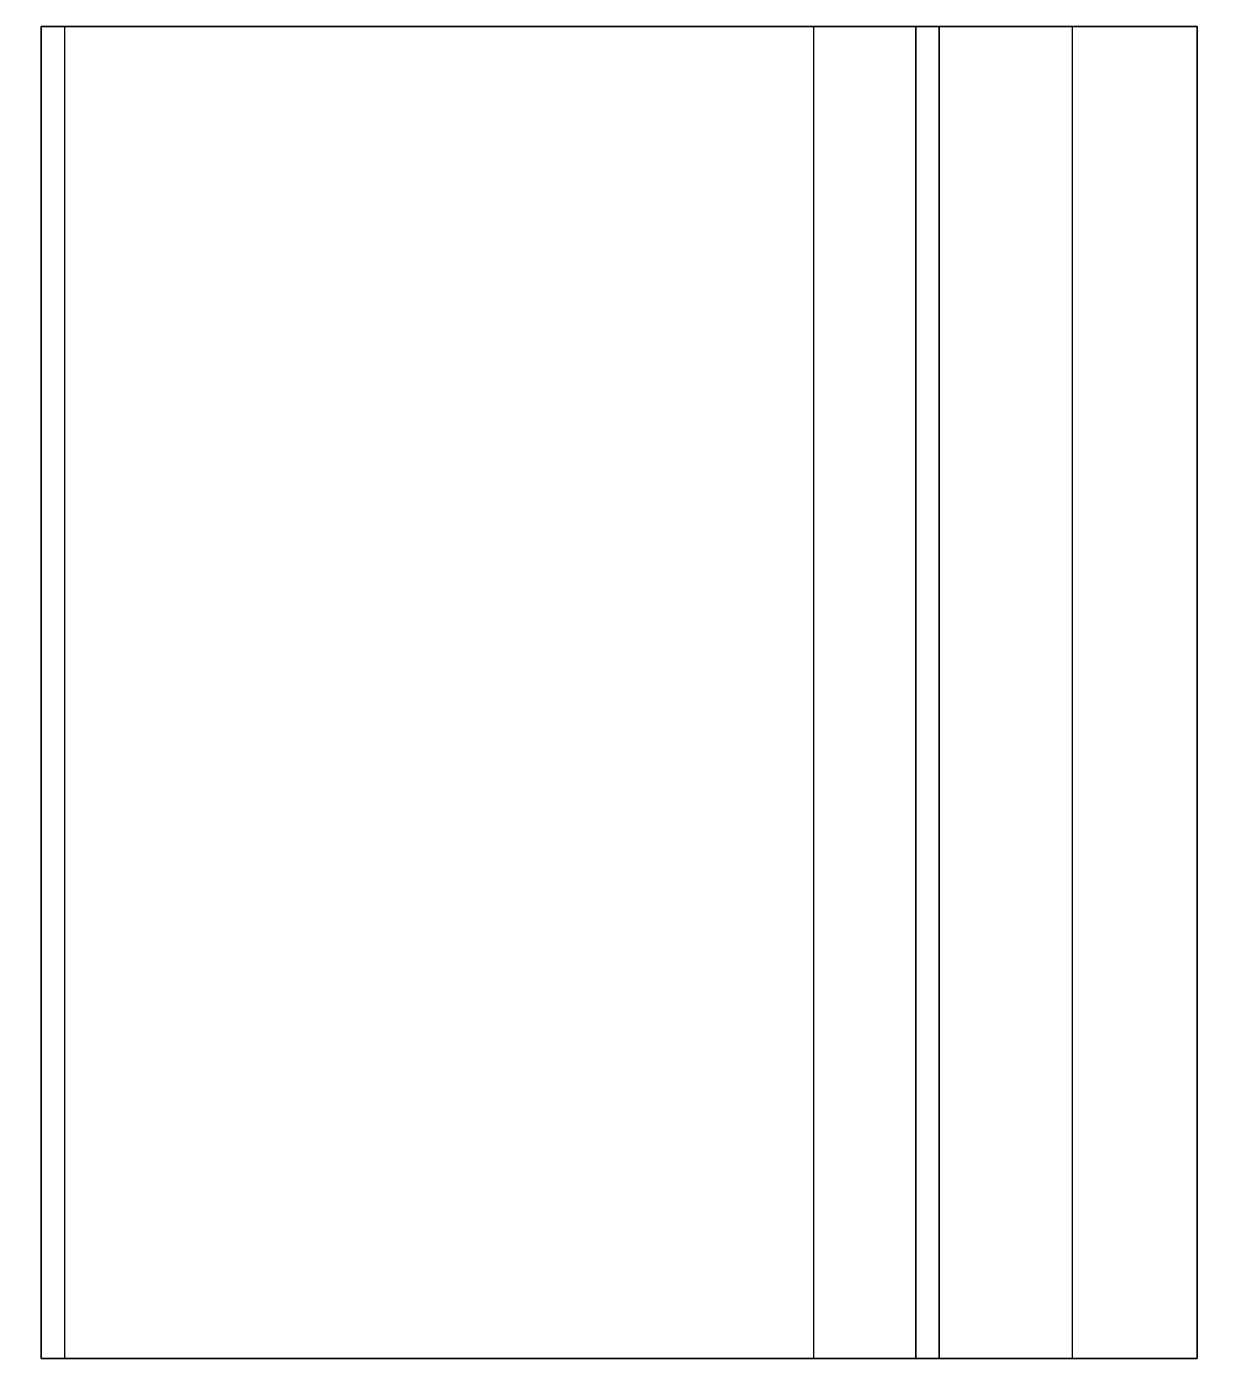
# Model space of a CAD drawing. Extents: x 23.9 to 100, y -31.7 to 54.
import ezdxf

# ---------------------------------------------------------------- set-up
doc = ezdxf.new("R2010")
doc.units = 0
doc.header["$MEASUREMENT"] = 0
doc.layers.add('LEDER', color=7, linetype='CONTINUOUS')
doc.layers.add('STAHL', color=106, linetype='CONTINUOUS')

msp = doc.modelspace()

# ---------------------------------------------------------------- linework, layer by layer
at = {"layer": 'LEDER', "extrusion": (0.173648, 0, 0.984808), "elevation": 38.007}
msp.add_lwpolyline([(-31.714, -18.55), (-31.714, -75.693), (54, -75.693), (54, -18.55)], close=True, dxfattribs=at)
at = {"layer": 'LEDER', "extrusion": (-0.939693, 0, 0.34202), "elevation": -66.455}
msp.add_lwpolyline([(31.714, 59.015), (31.714, 107.586), (-54, 107.586), (-54, 59.015)], close=True, dxfattribs=at)
at = {"layer": 'LEDER'}
for points in [[(24.868, 54, 34.208), (81.143, 54, 24.286), (81.143, -31.714, 24.286), (24.868, -31.714, 34.208)], [(26.357, 54, 42.65), (26.357, -31.714, 42.65), (82.631, -31.714, 32.727), (82.631, 54, 32.727)], [(74.577, 54, 35.659), (91.189, 54, 81.301), (91.189, -31.714, 81.301), (74.577, -31.714, 35.659)], [(82.631, 54, 32.727), (99.244, 54, 78.369), (99.244, -31.714, 78.369), (82.631, -31.714, 32.727)]]:
    msp.add_3dface(points, dxfattribs=at)
at = {"layer": 'STAHL', "extrusion": (0, 1, 0), "const_width": 1.429}
for points in [[(-24, 0), (-43.6, 1.911), (-59.729, 7.251), (-72.667, 15.433), (-82.691, 25.868), (-90.082, 37.967), (-95.118, 51.142), (-98.079, 64.806), (-99.244, 78.369)], [(-24.868, 34.208), (-37.734, 31.94), (-47.625, 27.691), (-55.501, 22.163), (-62.323, 16.062), (-69.051, 10.091), (-76.647, 4.954), (-86.072, 1.356), (-98.286, 0)]]:
    msp.add_lwpolyline(points, dxfattribs=at)

doc.saveas('drawing.dxf')
